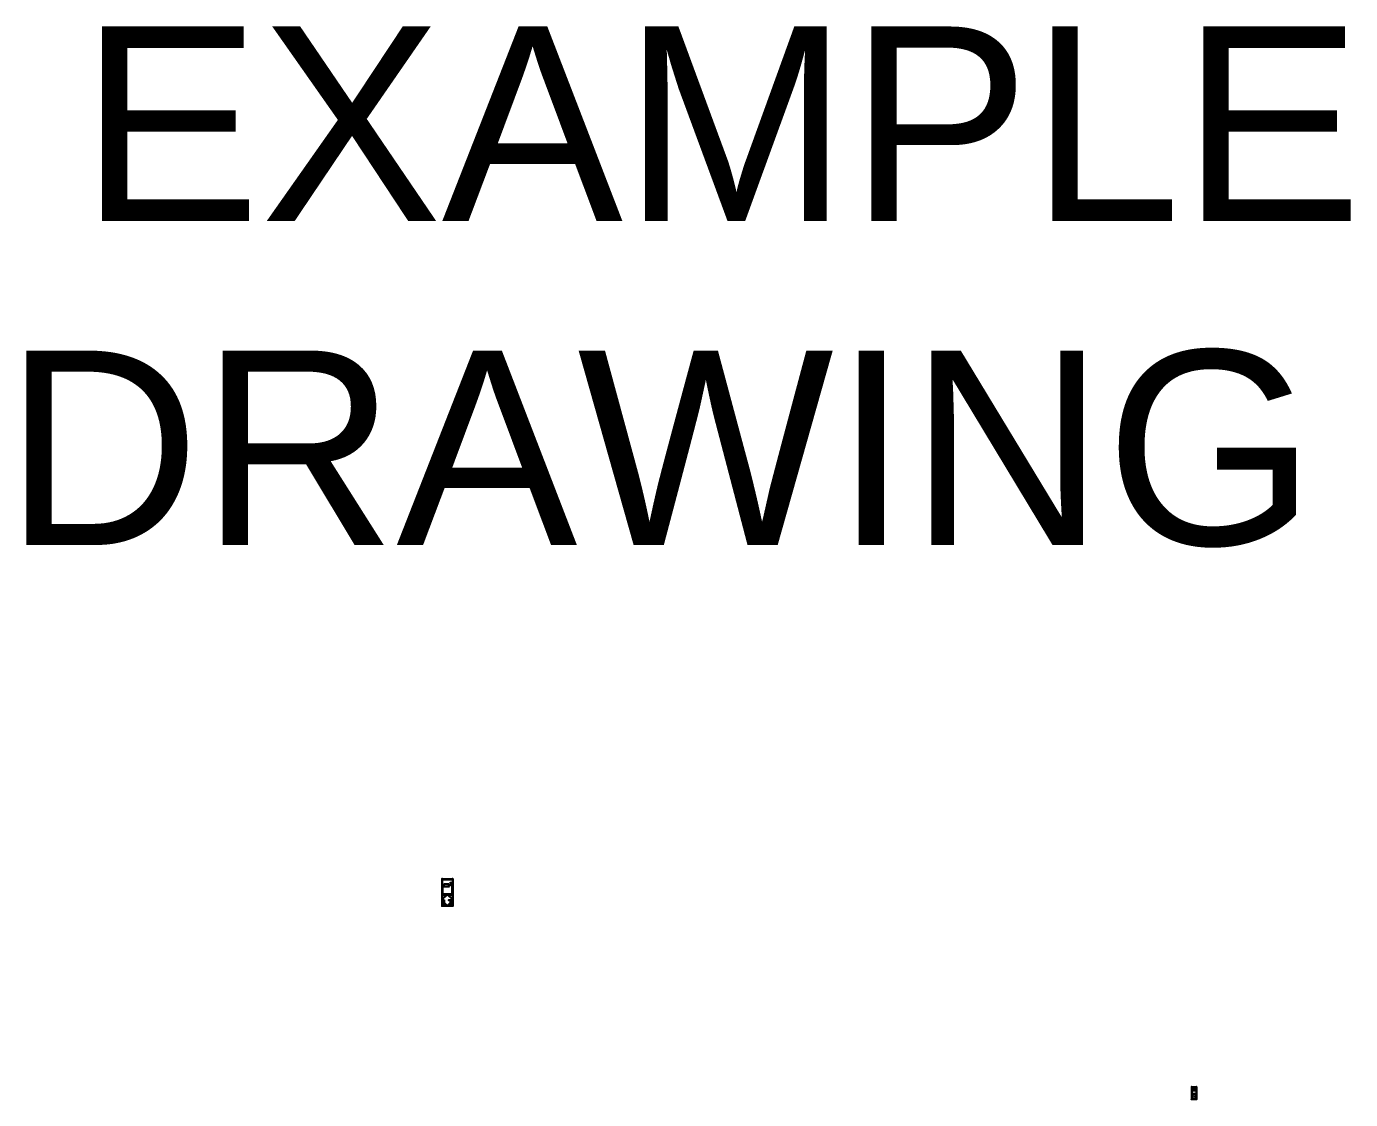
# Model space of a CAD drawing. Header units: feet. Extents: x -4 to 11692, y -2102 to 2621.
# Drawn here: x 2820 to 5890, y 134 to 2621 of the extents above; entities that cross this region are included whole.
import ezdxf

# ---------------------------------------------------------------- set-up
doc = ezdxf.new("R2010")
doc.units = ezdxf.units.FT
doc.header["$MEASUREMENT"] = 0
doc.linetypes.add('PHANTOM2', pattern=[1.25, 0.625, -0.125, 0.125, -0.125, 0.125, -0.125])
for name, color, linetype in [('G-ANNO-TEXT', 1, 'Continuous'), ('INVERTER', 7, 'Continuous'), ('X-REF', 7, 'Continuous')]:
    doc.layers.add(name, color=color, linetype=linetype)
doc.styles.add('NEI-A', font='arial.ttf')

# ---------------------------------------------------------------- blocks, each defined once
blk = doc.blocks.new('Sungrow SG3425VD-MV')
at = {"layer": 'INVERTER', "color": 7, "linetype": 'Continuous'}
for p, q in [((-0.01, 3.95), (-0.01, 3.46)), ((0.57, 3.46), (-0.01, 3.46)), ((0, 3.46), (0, -3.46)), ((0.57, 4), (0.03, 4)), ((0.16, 3.82), (0.47, 3.82)), ((0.16, 3.81), (0.47, 3.81)), ((0.47, 3.6), (0.16, 3.6)), ((0.47, 3.58), (0.16, 3.58)), ((3.46, 3.65), (0.46, 0.65)), ((3.92, 3.65), (0.46, 0.19)), ((0.46, 3.46), (0.46, -3.46)), ((0.57, 4), (0.57, 3.46)), ((19.28, 3.98), (0.57, 3.98)), ((3.46, 3.65), (0.57, 3.65)), ((1.03, 3.34), (1.03, 2.32)), ((3.15, 3.34), (1.03, 3.34)), ((1.03, 2.32), (2.13, 2.32)), ((2.59, 2.32), (4.6, 2.32)), ((3.92, 3.65), (3.46, 3.65)), ((4.6, 3.34), (3.61, 3.34)), ((4.68, 3.65), (3.92, 3.65)), ((3.98, 1.99), (3.98, 1.04)), ((4.46, 2.01), (4, 2.01)), ((4, 1.02), (4.46, 1.02)), ((4.47, 1.04), (4.47, 1.99)), ((4.6, 2.32), (4.6, 3.34)), ((8.15, 0.19), (4.68, 3.65)), ((5.15, 3.65), (4.68, 3.65)), ((8.15, 0.65), (5.15, 3.65)), ((19.28, 3.65), (5.15, 3.65)), ((7.65, 3.65), (7.65, 3.22)), ((8.15, 3.22), (7.65, 3.22)), ((8.15, 0.65), (8.15, 3.65)), ((8.41, 3.65), (8.15, 3.65)), ((8.15, 0.65), (8.15, 0.19)), ((8.15, -0.23), (8.15, 0.23)), ((8.4, 3.65), (8.4, 3.65)), ((8.4, 3.65), (8.4, 3.65)), ((8.41, -3.66), (8.41, 3.65)), ((8.58, 3.36), (8.41, 3.36)), ((8.58, 3.29), (8.41, 3.29)), ((8.47, 3.22), (8.41, 3.22)), ((8.47, 3.65), (8.47, 3.36)), ((8.47, 3.22), (8.47, 3.29)), ((8.49, 3.29), (8.49, -3.29)), ((8.5, 3.29), (8.5, -3.29)), ((8.5, 3.28), (8.5, 3.29)), ((8.5, 3.29), (8.56, 3.24)), ((8.5, 3.29), (8.5, 3.29)), ((8.5, 3.28), (8.56, 3.23)), ((15.47, 3.24), (8.56, 3.24)), ((8.56, 3.23), (8.56, -3.29)), ((15.54, 3.29), (8.58, 3.29)), ((15.54, 3.3), (8.62, 3.3)), ((8.71, 3.65), (8.71, 3.49)), ((8.77, 3.65), (8.77, 3.49)), ((14.21, 1.49), (15.47, 1.49)), ((14.21, -3.29), (14.21, 1.49)), ((14.28, 1.43), (14.21, 1.49)), ((14.28, 1.43), (14.21, 1.49)), ((14.26, 1.44), (14.28, 1.43)), ((14.26, 1.44), (14.27, 1.43)), ((14.28, 1.43), (14.27, 1.43)), ((14.27, -3.36), (14.27, 1.43)), ((14.28, 1.43), (15.53, 1.43)), ((14.28, 1.43), (15.53, 1.43)), ((14.28, -3.36), (14.28, 1.43)), ((14.28, 1.43), (14.28, 1.43)), ((14.57, 1), (15.94, 1)), ((14.57, -2.61), (14.57, 1)), ((15.52, 3.29), (15.47, 3.24)), ((15.52, 3.29), (15.47, 3.24)), ((15.47, 1.49), (15.47, 3.24)), ((15.52, 1.44), (15.47, 1.49)), ((15.52, 1.44), (15.47, 1.49)), ((15.52, 1.44), (15.53, 1.43)), ((15.52, 1.44), (15.53, 1.43)), ((15.54, 3.3), (15.53, 3.3)), ((15.53, 1.43), (15.53, 3.3)), ((15.54, 1.43), (15.53, 1.43)), ((15.53, 1.43), (15.53, 1.43)), ((15.54, 1.43), (15.54, 3.3)), ((15.54, 3.3), (15.54, 3.29)), ((15.94, 1), (15.94, -2.61)), ((17.06, 3.02), (16.5, 3.02)), ((16.5, 3.02), (16.5, 2.1)), ((16.5, 2.1), (17.06, 2.1)), ((17.06, 2.1), (17.06, 3.02)), ((19.03, 3.49), (19.03, 3.65)), ((19.1, 3.49), (19.1, 3.65)), ((19.39, 3.36), (19.23, 3.36)), ((19.39, 3.29), (19.23, 3.29)), ((19.81, 4), (19.28, 4)), ((19.28, 4), (19.28, 3.46)), ((19.86, 3.46), (19.28, 3.46)), ((19.37, 3.82), (19.68, 3.82)), ((19.37, 3.81), (19.68, 3.81)), ((19.68, 3.6), (19.37, 3.6)), ((19.68, 3.58), (19.37, 3.58)), ((19.39, -3.46), (19.39, 3.46)), ((19.85, -3.46), (19.85, 3.46)), ((19.86, 3.95), (19.86, 3.46)), ((-0.01, -3.46), (-0.01, -3.95)), ((0.57, -3.46), (-0.01, -3.46)), ((-0.01, -3.95), (-0.01, -3.96)), ((0.02, -3.46), (0.57, -3.46)), ((0.02, -4), (0.03, -4)), ((0.57, -4), (0.03, -4)), ((0.15, -3.81), (0.47, -3.81)), ((0.16, -3.58), (0.47, -3.58)), ((0.16, -3.6), (0.47, -3.6)), ((0.48, -3.6), (0.16, -3.6)), ((0.47, -3.81), (0.16, -3.81)), ((0.47, -3.82), (0.16, -3.82)), ((0.46, -0.19), (3.92, -3.65)), ((0.46, -0.65), (3.46, -3.65)), ((0.57, -3.46), (0.57, -3.96)), ((0.57, -3.46), (0.57, -4)), ((3.46, -3.65), (0.57, -3.65)), ((19.28, -3.98), (0.57, -3.98)), ((1.03, -2.32), (1.03, -3.34)), ((2.13, -2.32), (1.03, -2.32)), ((1.03, -3.34), (3.15, -3.34)), ((4.6, -2.32), (2.59, -2.32)), ((3.92, -3.65), (3.46, -3.65)), ((3.61, -3.34), (4.6, -3.34)), ((4.68, -3.65), (3.92, -3.65)), ((4.6, -3.34), (4.6, -2.32)), ((4.68, -3.65), (8.15, -0.19)), ((5.15, -3.65), (4.68, -3.65)), ((5.15, -3.65), (8.15, -0.65)), ((8.15, -3.65), (5.15, -3.65)), ((8.15, -0.19), (8.15, -0.65)), ((8.15, -3.66), (8.15, -0.65)), ((8.39, -3.66), (8.15, -3.66)), ((8.41, -3.29), (8.58, -3.29)), ((8.41, -3.36), (8.58, -3.36)), ((19.28, -3.65), (8.41, -3.65)), ((8.49, -3.37), (8.49, -3.36)), ((8.49, -3.37), (8.62, -3.37)), ((8.62, -3.3), (14.21, -3.3)), ((8.71, -3.49), (8.71, -3.65)), ((8.72, -3.36), (14.28, -3.36)), ((8.73, -3.37), (14.28, -3.37)), ((8.77, -3.49), (8.77, -3.65)), ((14.26, -3.35), (14.21, -3.29)), ((14.26, -3.35), (14.21, -3.3)), ((14.26, -3.35), (14.27, -3.36)), ((14.26, -3.35), (14.27, -3.36)), ((14.28, -3.36), (14.27, -3.36)), ((14.28, -3.37), (14.28, -3.36)), ((15.94, -2.61), (14.57, -2.61)), ((19.03, -3.65), (19.03, -3.49)), ((19.1, -3.65), (19.1, -3.49)), ((19.23, -3.29), (19.39, -3.29)), ((19.23, -3.36), (19.39, -3.36)), ((19.83, -3.46), (19.28, -3.46)), ((19.86, -3.46), (19.28, -3.46)), ((19.28, -3.46), (19.28, -3.96)), ((19.28, -3.46), (19.28, -4)), ((19.81, -4), (19.28, -4)), ((19.36, -3.6), (19.68, -3.6)), ((19.37, -3.58), (19.68, -3.58)), ((19.37, -3.6), (19.68, -3.6)), ((19.69, -3.81), (19.37, -3.81)), ((19.68, -3.81), (19.37, -3.81)), ((19.68, -3.82), (19.37, -3.82)), ((19.81, -4), (19.83, -4)), ((19.86, -3.46), (19.86, -3.95)), ((19.86, -3.96), (19.86, -3.95))]:
    blk.add_line(p, q, dxfattribs=at)
for centre, radius, start, end in [((0.03, 3.95), 0.0475, 90, 180), ((0.03, 3.95), 0.0475, 151.45958, 155.67957), ((0.03, 3.95), 0.0475, 127.03974, 131.50252), ((0.03, 3.95), 0.0475, 139.20589, 143.63099), ((0.03, 3.95), 0.0475, 114.91098, 118.87176), ((0.32, 3.7), 0.22, 155.27463, 204.72537), ((0.16, 3.78), 0.0492, 90, 155.27463), ((0.32, 3.7), 0.203, 155.27463, 204.72537), ((0.16, 3.63), 0.0492, 204.72537, 270), ((0.16, 3.78), 0.0328, 90, 155.27463), ((0.16, 3.63), 0.0328, 204.72537, 270), ((0.47, 3.78), 0.0492, 24.72537, 90), ((0.47, 3.78), 0.0328, 24.72537, 90), ((0.47, 3.63), 0.0328, 270, 335.27463), ((0.47, 3.63), 0.0492, 270, 335.27463), ((0.32, 3.7), 0.203, 335.27463, 24.72537), ((0.32, 3.7), 0.22, 335.27463, 24.72537), ((4, 1.99), 0.0164, 90, 180), ((4, 1.04), 0.0164, 180, 270), ((4.46, 1.99), 0.0164, 0, 90), ((4.46, 1.04), 0.0164, 270, 0), ((8.39, 3.65), 0.0105, 0, 12.63844), ((8.39, 3.65), 0.00524, 0, 25.95043), ((8.58, 3.49), 0.197, 270, 0), ((8.58, 3.49), 0.131, 270, 0), ((19.23, 3.49), 0.197, 180, 270), ((19.23, 3.49), 0.131, 180, 270), ((19.53, 3.7), 0.22, 155.27463, 204.72537), ((19.37, 3.78), 0.0492, 90, 155.27463), ((19.53, 3.7), 0.203, 155.27463, 204.72537), ((19.37, 3.63), 0.0492, 204.72537, 270), ((19.37, 3.78), 0.0328, 90, 155.27463), ((19.37, 3.63), 0.0328, 204.72537, 270), ((19.68, 3.78), 0.0492, 24.72537, 90), ((19.68, 3.78), 0.0328, 24.72537, 90), ((19.68, 3.63), 0.0328, 270, 335.27463), ((19.68, 3.63), 0.0492, 270, 335.27463), ((19.53, 3.7), 0.203, 335.27463, 24.72537), ((19.53, 3.7), 0.22, 335.27463, 24.72537), ((19.81, 3.95), 0.0475, 0, 90), ((0.03, -3.95), 0.0475, 180, 270), ((0.02, -3.96), 0.0328, 180, 270), ((0.32, -3.7), 0.22, 155.27463, 204.72537), ((0.16, -3.63), 0.0492, 90, 155.27463), ((0.32, -3.7), 0.203, 154.37732, 205.62267), ((0.32, -3.7), 0.203, 155.27463, 204.72537), ((0.16, -3.78), 0.0492, 204.72537, 270), ((0.16, -3.63), 0.0328, 90, 155.27463), ((0.16, -3.78), 0.0328, 204.72537, 270), ((0.47, -3.63), 0.0492, 24.72537, 90), ((0.47, -3.63), 0.0328, 24.72537, 90), ((0.47, -3.78), 0.0328, 270, 335.27463), ((0.47, -3.78), 0.0492, 270, 335.27463), ((0.32, -3.7), 0.203, 334.37732, 25.62267), ((0.32, -3.7), 0.203, 335.27463, 24.72537), ((0.32, -3.7), 0.22, 335.27463, 24.72537), ((8.58, -3.49), 0.197, 0, 90), ((8.58, -3.49), 0.131, 0, 90), ((19.23, -3.49), 0.197, 90, 180), ((19.23, -3.49), 0.131, 90, 180), ((19.53, -3.7), 0.22, 155.27463, 204.72537), ((19.37, -3.63), 0.0492, 90, 155.27463), ((19.53, -3.7), 0.203, 154.37732, 205.62267), ((19.53, -3.7), 0.203, 155.27463, 204.72537), ((19.37, -3.78), 0.0492, 204.72537, 270), ((19.37, -3.63), 0.0328, 90, 155.27463), ((19.37, -3.78), 0.0328, 204.72537, 270), ((19.68, -3.63), 0.0492, 24.72537, 90), ((19.68, -3.63), 0.0328, 24.72537, 90), ((19.68, -3.78), 0.0328, 270, 335.27463), ((19.68, -3.78), 0.0492, 270, 335.27463), ((19.53, -3.7), 0.203, 334.37732, 25.62267), ((19.53, -3.7), 0.203, 335.27463, 24.72537), ((19.53, -3.7), 0.22, 335.27463, 24.72537), ((19.81, -3.95), 0.0475, 270, 0), ((19.83, -3.96), 0.0328, 270, 0)]:
    blk.add_arc(centre, radius, start, end, dxfattribs=at)

msp = doc.modelspace()

# ---------------------------------------------------------------- block references
at = {"layer": 'X-REF', "linetype": 'PHANTOM2', "rotation": 270}
for p, xscale, yscale, zscale in [((3796, 582.3, -10934.5), -3.189167374272442, 3.189167374272442, 3.189167374272442), ((5527.5, 133.9, -12459.2), -1.48873790567373, 1.48873790567373, 1.48873790567373)]:
    msp.add_blockref('Sungrow SG3425VD-MV', p, dxfattribs=dict(at, xscale=xscale, yscale=yscale, zscale=zscale))

# ---------------------------------------------------------------- texts
at = {"layer": 'G-ANNO-TEXT', "insert": (2768.5, 2621.2), "char_height": 450.671, "attachment_point": 1, "style": 'NEI-A'}
msp.add_mtext_dynamic_manual_height_columns(' EXAMPLE DRAWING', width=3344.778, gutter_width=1408.3, heights=[0], dxfattribs=at)

doc.saveas('drawing.dxf')
